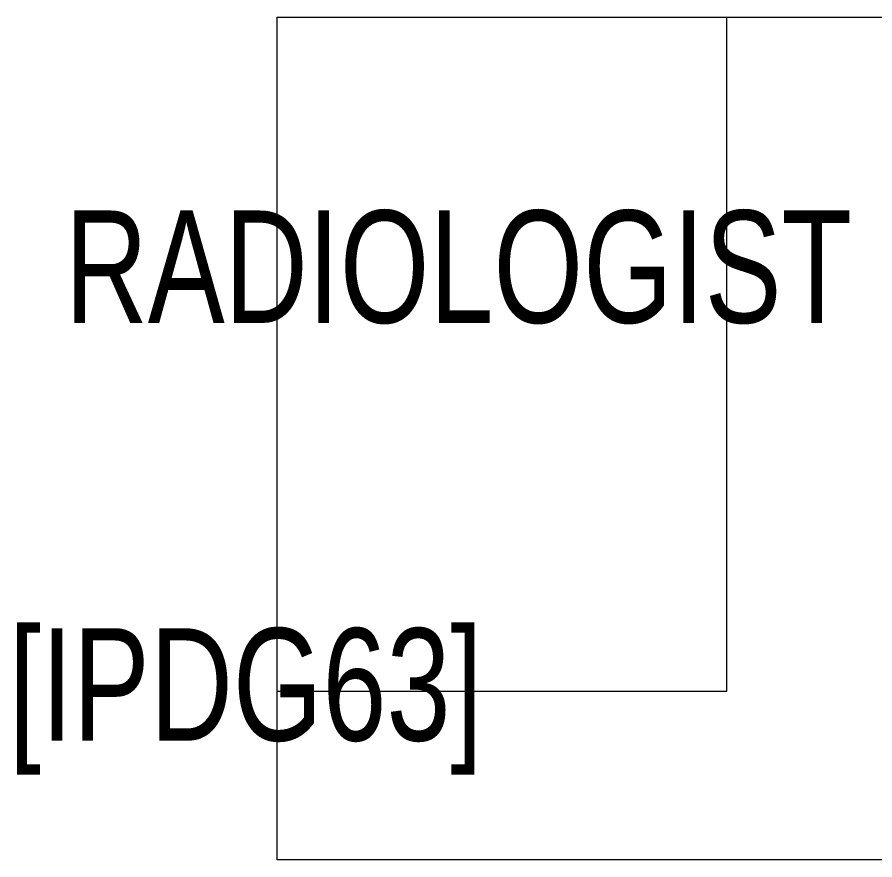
# Model space of a CAD drawing. Header units: metres. Extents: x -18745 to 220762, y -1579758 to -1356048.
# Drawn here: x 110849 to 111612, y -1431633 to -1430883 of the extents above; entities that cross this region are included whole.
import ezdxf

# ---------------------------------------------------------------- set-up
doc = ezdxf.new("R2010")
doc.units = ezdxf.units.M
doc.layers.get('0').update_dxf_attribs({"lineweight": 0})
doc.layers.add('A-100 - Copy$0$72_EGR_BASE_TEXT', color=8, linetype='Continuous', lineweight=0)
doc.layers.add('A-100 - Copy$0$Medical Equipment and Furniture', color=8, linetype='Continuous', lineweight=0)
doc.styles.add('A-100 - Copy$0$X3G_ENTITY_2587EA', font='swisscl.ttf', dxfattribs={"height": 200})

# ---------------------------------------------------------------- blocks, each defined once
blk = doc.blocks.new('A-100 - Copy$0$GF21043-P')
for p, q in [((0.8, 0.75), (-0.8, 0.75)), ((-0.8, 0.75), (-0.8, 0)), ((-0.8, 0.6), (-0.4, 0.6)), ((-0.4, 0.6), (-0.4, 0)), ((-0.8, 0), (0.8, 0))]:
    blk.add_line(p, q)
blk = doc.blocks.new('A-100 - Copy')
at = {"layer": 'A-100 - Copy$0$Medical Equipment and Furniture', "extrusion": (8.17187e-07, -1.19924e-18, 1), "xscale": -1000.000000000006, "yscale": 1000.000000000005, "zscale": 1000.000000000002, "rotation": 180}
blk.add_blockref('A-100 - Copy$0$GF21043-P', (111880.32, -1430882.69, 2.45), dxfattribs=at)
at = {"layer": 'A-100 - Copy$0$72_EGR_BASE_TEXT', "char_height": 100, "attachment_point": 2, "style": 'A-100 - Copy$0$X3G_ENTITY_2587EA'}
for s, insert in [('RADIOLOGIST', (111241.45, -1431054.77, 2.36)), ('[IPDG63]', (111052.25, -1431426.59, 2.36))]:
    blk.add_mtext(s, dxfattribs=dict(at, insert=insert))

msp = doc.modelspace()

# ---------------------------------------------------------------- block references
msp.add_blockref('A-100 - Copy', (0, 0))

doc.saveas('drawing.dxf')
